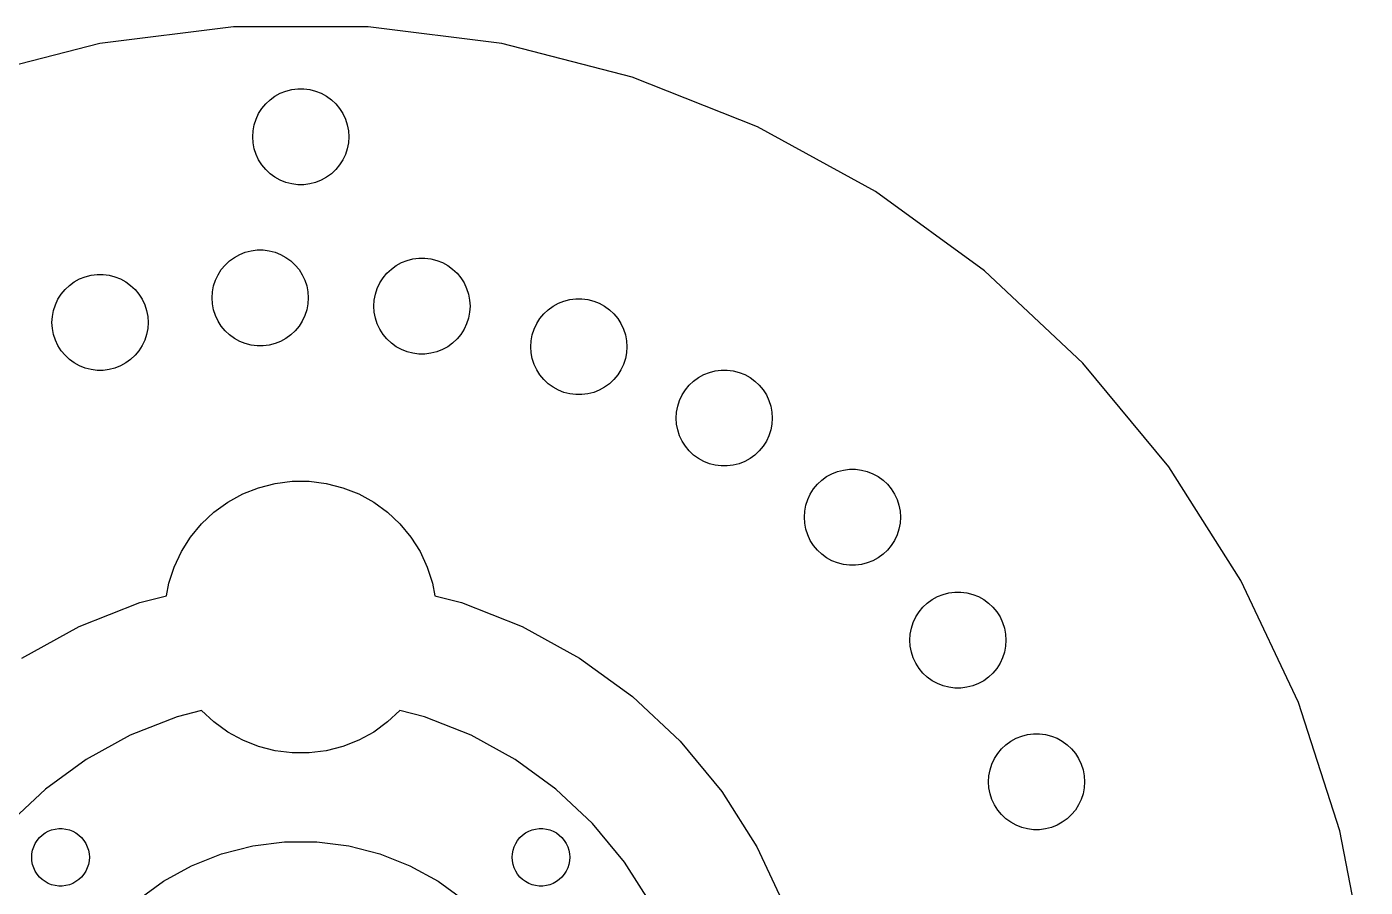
# Model space of a CAD drawing. Header units: metres. Extents: x -67 to 67, y -67 to 226.
# Drawn here: x -17.1 to 66.5, y 172.1 to 225.9 of the extents above; entities that cross this region are included whole.
import ezdxf

# ---------------------------------------------------------------- set-up
doc = ezdxf.new("R2010")
doc.units = ezdxf.units.M

msp = doc.modelspace()

# ---------------------------------------------------------------- linework, layer by layer
for p, q in [((-4.20695, 225.868), (-12.5545, 224.813)), ((4.20695, 225.868), (-4.20695, 225.868)), ((12.5545, 224.813), (4.20695, 225.868)), ((-12.5545, 224.813), (-20.7041, 222.721)), ((20.7041, 222.721), (12.5545, 224.813)), ((28.5272, 219.623), (20.7041, 222.721)), ((-1.91226, 221.312), (-1.60747, 221.533)), ((-1.60747, 221.533), (-1.27733, 221.714)), ((-1.27733, 221.714), (-0.92705, 221.853)), ((-0.92705, 221.853), (-0.56213, 221.947)), ((-0.56213, 221.947), (-0.18837, 221.994)), ((-0.18837, 221.994), (0.18837, 221.994)), ((0.18837, 221.994), (0.56213, 221.947)), ((0.56213, 221.947), (0.92705, 221.853)), ((0.92705, 221.853), (1.27733, 221.714)), ((1.27733, 221.714), (1.60747, 221.533)), ((1.60747, 221.533), (1.91226, 221.312)), ((-2.62891, 220.445), (-2.42705, 220.763)), ((-2.42705, 220.763), (-2.1869, 221.054)), ((-2.1869, 221.054), (-1.91226, 221.312)), ((1.91226, 221.312), (2.1869, 221.054)), ((2.1869, 221.054), (2.42705, 220.763)), ((2.42705, 220.763), (2.62891, 220.445)), ((-2.90575, 219.746), (-2.78932, 220.104)), ((-2.78932, 220.104), (-2.62891, 220.445)), ((2.62891, 220.445), (2.78932, 220.104)), ((2.78932, 220.104), (2.90575, 219.746)), ((-3, 219), (-2.97633, 219.376)), ((-2.97633, 218.624), (-3, 219)), ((-2.97633, 219.376), (-2.90575, 219.746)), ((2.90575, 219.746), (2.97633, 219.376)), ((2.97633, 219.376), (3, 219)), ((3, 219), (2.97633, 218.624)), ((35.9004, 215.57), (28.5272, 219.623)), ((-2.90575, 218.254), (-2.97633, 218.624)), ((-2.78932, 217.896), (-2.90575, 218.254)), ((2.90575, 218.254), (2.78932, 217.896)), ((2.97633, 218.624), (2.90575, 218.254)), ((-2.62891, 217.555), (-2.78932, 217.896)), ((-2.42705, 217.237), (-2.62891, 217.555)), ((2.62891, 217.555), (2.42705, 217.237)), ((2.78932, 217.896), (2.62891, 217.555)), ((-2.1869, 216.946), (-2.42705, 217.237)), ((-1.91226, 216.688), (-2.1869, 216.946)), ((-1.60747, 216.467), (-1.91226, 216.688)), ((1.91226, 216.688), (1.60747, 216.467)), ((2.1869, 216.946), (1.91226, 216.688)), ((2.42705, 217.237), (2.1869, 216.946)), ((-1.27733, 216.286), (-1.60747, 216.467)), ((-0.92705, 216.147), (-1.27733, 216.286)), ((-0.56213, 216.053), (-0.92705, 216.147)), ((-0.18837, 216.006), (-0.56213, 216.053)), ((0.18837, 216.006), (-0.18837, 216.006)), ((0.56213, 216.053), (0.18837, 216.006)), ((0.92705, 216.147), (0.56213, 216.053)), ((1.27733, 216.286), (0.92705, 216.147)), ((1.60747, 216.467), (1.27733, 216.286)), ((42.7074, 210.624), (35.9004, 215.57)), ((-4.44472, 211.247), (-4.13994, 211.469)), ((-4.13994, 211.469), (-3.80978, 211.65)), ((-3.80978, 211.65), (-3.4595, 211.789)), ((-3.4595, 211.789), (-3.09459, 211.883)), ((-3.09459, 211.883), (-2.72083, 211.93)), ((-2.72083, 211.93), (-2.34409, 211.93)), ((-2.34409, 211.93), (-1.97031, 211.883)), ((-1.97031, 211.883), (-1.60539, 211.789)), ((-1.60539, 211.789), (-1.25511, 211.65)), ((-1.25511, 211.65), (-0.92497, 211.469)), ((-0.92497, 211.469), (-0.62018, 211.247)), ((-5.16138, 210.381), (-4.9595, 210.699)), ((-4.9595, 210.699), (-4.71936, 210.989)), ((-4.71936, 210.989), (-4.44472, 211.247)), ((-0.62018, 211.247), (-0.34555, 210.989)), ((-0.34555, 210.989), (-0.10539, 210.699)), ((-0.10539, 210.699), (0.09645, 210.381)), ((5.38448, 210.477), (5.6591, 210.735)), ((5.6591, 210.735), (5.9639, 210.956)), ((5.9639, 210.956), (6.29404, 211.138)), ((6.29404, 211.138), (6.64433, 211.277)), ((6.64433, 211.277), (7.00923, 211.37)), ((7.00923, 211.37), (7.38301, 211.417)), ((7.38301, 211.417), (7.75975, 211.417)), ((7.75975, 211.417), (8.13353, 211.37)), ((8.13353, 211.37), (8.49843, 211.277)), ((8.49843, 211.277), (8.84872, 211.138)), ((8.84872, 211.138), (9.17886, 210.956)), ((9.17886, 210.956), (9.48366, 210.735)), ((9.48366, 210.735), (9.75829, 210.477)), ((48.8409, 204.865), (42.7074, 210.624)), ((-14.4449, 209.715), (-14.1401, 209.937)), ((-14.1401, 209.937), (-13.81, 210.118)), ((-13.81, 210.118), (-13.4597, 210.257)), ((-13.4597, 210.257), (-13.0948, 210.351)), ((-13.0948, 210.351), (-12.721, 210.398)), ((-12.721, 210.398), (-12.3443, 210.398)), ((-12.3443, 210.398), (-11.9705, 210.351)), ((-11.9705, 210.351), (-11.6056, 210.257)), ((-11.6056, 210.257), (-11.2553, 210.118)), ((-11.2553, 210.118), (-10.9251, 209.937)), ((-10.9251, 209.937), (-10.6203, 209.715)), ((-5.4382, 209.682), (-5.32178, 210.04)), ((-5.32178, 210.04), (-5.16138, 210.381)), ((0.09645, 210.381), (0.25687, 210.04)), ((0.25687, 210.04), (0.37329, 209.682)), ((4.78206, 209.528), (4.94246, 209.869)), ((4.94246, 209.869), (5.14433, 210.187)), ((5.14433, 210.187), (5.38448, 210.477)), ((9.75829, 210.477), (9.99843, 210.187)), ((9.99843, 210.187), (10.2003, 209.869)), ((10.2003, 209.869), (10.3607, 209.528)), ((-15.1615, 208.849), (-14.9597, 209.167)), ((-14.9597, 209.167), (-14.7195, 209.457)), ((-14.7195, 209.457), (-14.4449, 209.715)), ((-10.6203, 209.715), (-10.3457, 209.457)), ((-10.3457, 209.457), (-10.1056, 209.167)), ((-10.1056, 209.167), (-9.9037, 208.849)), ((-5.53246, 208.936), (-5.50879, 209.312)), ((-5.50879, 209.312), (-5.4382, 209.682)), ((0.37329, 209.682), (0.44388, 209.312)), ((0.44388, 209.312), (0.46753, 208.936)), ((4.59503, 208.799), (4.66563, 209.169)), ((4.66563, 209.169), (4.78206, 209.528)), ((10.3607, 209.528), (10.4771, 209.169)), ((10.4771, 209.169), (10.5477, 208.799)), ((-15.509, 207.78), (-15.4384, 208.15)), ((-15.4384, 208.15), (-15.3219, 208.508)), ((-15.3219, 208.508), (-15.1615, 208.849)), ((-9.9037, 208.849), (-9.74329, 208.508)), ((-9.74329, 208.508), (-9.62688, 208.15)), ((-9.62688, 208.15), (-9.55627, 207.78)), ((-5.50879, 208.56), (-5.53246, 208.936)), ((-5.4382, 208.19), (-5.50879, 208.56)), ((-5.32178, 207.831), (-5.4382, 208.19)), ((0.37329, 208.19), (0.25687, 207.831)), ((0.44388, 208.56), (0.37329, 208.19)), ((0.46753, 208.936), (0.44388, 208.56)), ((4.57138, 208.423), (4.59503, 208.799)), ((4.59503, 208.047), (4.57138, 208.423)), ((10.5477, 208.799), (10.5714, 208.423)), ((10.5714, 208.423), (10.5477, 208.047)), ((15.1783, 207.941), (15.453, 208.199)), ((15.453, 208.199), (15.7578, 208.421)), ((15.7578, 208.421), (16.0879, 208.602)), ((16.0879, 208.602), (16.4382, 208.741)), ((16.4382, 208.741), (16.8031, 208.834)), ((16.8031, 208.834), (17.1769, 208.882)), ((17.1769, 208.882), (17.5536, 208.882)), ((17.5536, 208.882), (17.9274, 208.834)), ((17.9274, 208.834), (18.2923, 208.741)), ((18.2923, 208.741), (18.6426, 208.602)), ((18.6426, 208.602), (18.9727, 208.421)), ((18.9727, 208.421), (19.2775, 208.199)), ((19.2775, 208.199), (19.5522, 207.941)), ((-15.5326, 207.404), (-15.509, 207.78)), ((-15.509, 207.028), (-15.5326, 207.404)), ((-9.55627, 207.78), (-9.53262, 207.404)), ((-9.53262, 207.404), (-9.55627, 207.028)), ((-5.16138, 207.491), (-5.32178, 207.831)), ((-4.9595, 207.172), (-5.16138, 207.491)), ((0.09645, 207.491), (-0.10539, 207.172)), ((0.25687, 207.831), (0.09645, 207.491)), ((4.66563, 207.677), (4.59503, 208.047)), ((4.78206, 207.319), (4.66563, 207.677)), ((4.94246, 206.978), (4.78206, 207.319)), ((10.3607, 207.319), (10.2003, 206.978)), ((10.4771, 207.677), (10.3607, 207.319)), ((10.5477, 208.047), (10.4771, 207.677)), ((14.5759, 206.992), (14.7363, 207.333)), ((14.7363, 207.333), (14.9382, 207.651)), ((14.9382, 207.651), (15.1783, 207.941)), ((19.5522, 207.941), (19.7923, 207.651)), ((19.7923, 207.651), (19.9942, 207.333)), ((19.9942, 207.333), (20.1546, 206.992)), ((-15.4384, 206.658), (-15.509, 207.028)), ((-15.3219, 206.299), (-15.4384, 206.658)), ((-9.62688, 206.658), (-9.74329, 206.299)), ((-9.55627, 207.028), (-9.62688, 206.658)), ((-4.71936, 206.882), (-4.9595, 207.172)), ((-4.44472, 206.624), (-4.71936, 206.882)), ((-4.13994, 206.403), (-4.44472, 206.624)), ((-0.62018, 206.624), (-0.92497, 206.403)), ((-0.34555, 206.882), (-0.62018, 206.624)), ((-0.10539, 207.172), (-0.34555, 206.882)), ((5.14433, 206.66), (4.94246, 206.978)), ((5.38448, 206.37), (5.14433, 206.66)), ((9.99843, 206.66), (9.75829, 206.37)), ((10.2003, 206.978), (9.99843, 206.66)), ((14.3889, 206.264), (14.4595, 206.634)), ((14.4595, 206.634), (14.5759, 206.992)), ((20.1546, 206.992), (20.271, 206.634)), ((20.271, 206.634), (20.3416, 206.264)), ((-15.1615, 205.959), (-15.3219, 206.299)), ((-14.9597, 205.64), (-15.1615, 205.959)), ((-14.7195, 205.35), (-14.9597, 205.64)), ((-10.1056, 205.64), (-10.3457, 205.35)), ((-9.9037, 205.959), (-10.1056, 205.64)), ((-9.74329, 206.299), (-9.9037, 205.959)), ((-3.80978, 206.221), (-4.13994, 206.403)), ((-3.4595, 206.083), (-3.80978, 206.221)), ((-3.09459, 205.989), (-3.4595, 206.083)), ((-2.72083, 205.942), (-3.09459, 205.989)), ((-2.34409, 205.942), (-2.72083, 205.942)), ((-1.97031, 205.989), (-2.34409, 205.942)), ((-1.60539, 206.083), (-1.97031, 205.989)), ((-1.25511, 206.221), (-1.60539, 206.083)), ((-0.92497, 206.403), (-1.25511, 206.221)), ((5.6591, 206.112), (5.38448, 206.37)), ((5.9639, 205.89), (5.6591, 206.112)), ((6.29404, 205.709), (5.9639, 205.89)), ((6.64433, 205.57), (6.29404, 205.709)), ((8.84872, 205.709), (8.49843, 205.57)), ((9.17886, 205.89), (8.84872, 205.709)), ((9.48366, 206.112), (9.17886, 205.89)), ((9.75829, 206.37), (9.48366, 206.112)), ((14.3652, 205.888), (14.3889, 206.264)), ((14.3889, 205.512), (14.3652, 205.888)), ((20.3416, 206.264), (20.3652, 205.888)), ((20.3652, 205.888), (20.3416, 205.512)), ((-14.4449, 205.092), (-14.7195, 205.35)), ((-14.1401, 204.871), (-14.4449, 205.092)), ((-13.81, 204.689), (-14.1401, 204.871)), ((-10.9251, 204.871), (-11.2553, 204.689)), ((-10.6203, 205.092), (-10.9251, 204.871)), ((-10.3457, 205.35), (-10.6203, 205.092)), ((7.00923, 205.477), (6.64433, 205.57)), ((7.38301, 205.429), (7.00923, 205.477)), ((7.75975, 205.429), (7.38301, 205.429)), ((8.13353, 205.477), (7.75975, 205.429)), ((8.49843, 205.57), (8.13353, 205.477)), ((14.4595, 205.142), (14.3889, 205.512)), ((14.5759, 204.783), (14.4595, 205.142)), ((14.7363, 204.442), (14.5759, 204.783)), ((20.1546, 204.783), (19.9942, 204.442)), ((20.271, 205.142), (20.1546, 204.783)), ((20.3416, 205.512), (20.271, 205.142)), ((54.2041, 198.382), (48.8409, 204.865)), ((-13.4597, 204.551), (-13.81, 204.689)), ((-13.0948, 204.457), (-13.4597, 204.551)), ((-12.721, 204.41), (-13.0948, 204.457)), ((-12.3443, 204.41), (-12.721, 204.41)), ((-11.9705, 204.457), (-12.3443, 204.41)), ((-11.6056, 204.551), (-11.9705, 204.457)), ((-11.2553, 204.689), (-11.6056, 204.551)), ((14.9382, 204.124), (14.7363, 204.442)), ((15.1783, 203.834), (14.9382, 204.124)), ((19.7923, 204.124), (19.5522, 203.834)), ((19.9942, 204.442), (19.7923, 204.124)), ((24.5359, 203.744), (24.8407, 203.965)), ((24.8407, 203.965), (25.1709, 204.147)), ((25.1709, 204.147), (25.5211, 204.285)), ((25.5211, 204.285), (25.886, 204.379)), ((25.886, 204.379), (26.2598, 204.426)), ((26.2598, 204.426), (26.6366, 204.426)), ((26.6366, 204.426), (27.0103, 204.379)), ((27.0103, 204.379), (27.3752, 204.285)), ((27.3752, 204.285), (27.7255, 204.147)), ((27.7255, 204.147), (28.0557, 203.965)), ((28.0557, 203.965), (28.3605, 203.744)), ((15.453, 203.576), (15.1783, 203.834)), ((15.7578, 203.355), (15.453, 203.576)), ((16.0879, 203.173), (15.7578, 203.355)), ((16.4382, 203.034), (16.0879, 203.173)), ((18.6426, 203.173), (18.2923, 203.034)), ((18.9727, 203.355), (18.6426, 203.173)), ((19.2775, 203.576), (18.9727, 203.355)), ((19.5522, 203.834), (19.2775, 203.576)), ((23.8193, 202.877), (24.0211, 203.196)), ((24.0211, 203.196), (24.2613, 203.486)), ((24.2613, 203.486), (24.5359, 203.744)), ((28.3605, 203.744), (28.6351, 203.486)), ((28.6351, 203.486), (28.8752, 203.196)), ((28.8752, 203.196), (29.0771, 202.877)), ((16.8031, 202.941), (16.4382, 203.034)), ((17.1769, 202.894), (16.8031, 202.941)), ((17.5536, 202.894), (17.1769, 202.894)), ((17.9274, 202.941), (17.5536, 202.894)), ((18.2923, 203.034), (17.9274, 202.941)), ((23.5424, 202.178), (23.6589, 202.537)), ((23.6589, 202.537), (23.8193, 202.877)), ((29.0771, 202.877), (29.2375, 202.537)), ((29.2375, 202.537), (29.3539, 202.178)), ((23.4482, 201.432), (23.4718, 201.808)), ((23.4718, 201.056), (23.4482, 201.432)), ((23.4718, 201.808), (23.5424, 202.178)), ((29.3539, 202.178), (29.4245, 201.808)), ((29.4245, 201.808), (29.4482, 201.432)), ((29.4482, 201.432), (29.4245, 201.056)), ((23.5424, 200.686), (23.4718, 201.056)), ((23.6589, 200.328), (23.5424, 200.686)), ((29.3539, 200.686), (29.2375, 200.328)), ((29.4245, 201.056), (29.3539, 200.686)), ((23.8193, 199.987), (23.6589, 200.328)), ((24.0211, 199.669), (23.8193, 199.987)), ((29.0771, 199.987), (28.8752, 199.669)), ((29.2375, 200.328), (29.0771, 199.987)), ((24.2613, 199.379), (24.0211, 199.669)), ((24.5359, 199.121), (24.2613, 199.379)), ((24.8407, 198.899), (24.5359, 199.121)), ((28.3605, 199.121), (28.0557, 198.899)), ((28.6351, 199.379), (28.3605, 199.121)), ((28.8752, 199.669), (28.6351, 199.379)), ((25.1709, 198.718), (24.8407, 198.899)), ((25.5211, 198.579), (25.1709, 198.718)), ((25.886, 198.485), (25.5211, 198.579)), ((26.2598, 198.438), (25.886, 198.485)), ((26.6366, 198.438), (26.2598, 198.438)), ((27.0103, 198.485), (26.6366, 198.438)), ((27.3752, 198.579), (27.0103, 198.485)), ((27.7255, 198.718), (27.3752, 198.579)), ((28.0557, 198.899), (27.7255, 198.718)), ((33.171, 197.954), (33.5213, 198.093)), ((33.5213, 198.093), (33.8862, 198.186)), ((33.8862, 198.186), (34.26, 198.234)), ((34.26, 198.234), (34.6367, 198.234)), ((34.6367, 198.234), (35.0105, 198.186)), ((35.0105, 198.186), (35.3754, 198.093)), ((35.3754, 198.093), (35.7257, 197.954)), ((58.7125, 191.277), (54.2041, 198.382)), ((-2.62663, 197.084), (-1.59273, 197.349)), ((-1.59273, 197.349), (-0.53371, 197.483)), ((-0.53371, 197.483), (0.53371, 197.483)), ((0.53371, 197.483), (1.59273, 197.349)), ((1.59273, 197.349), (2.62663, 197.084)), ((32.0213, 197.003), (32.2614, 197.293)), ((32.2614, 197.293), (32.5361, 197.551)), ((32.5361, 197.551), (32.8409, 197.773)), ((32.8409, 197.773), (33.171, 197.954)), ((35.7257, 197.954), (36.0558, 197.773)), ((36.0558, 197.773), (36.3606, 197.551)), ((36.3606, 197.551), (36.6352, 197.293)), ((36.6352, 197.293), (36.8754, 197.003)), ((-4.55452, 196.177), (-3.61911, 196.691)), ((-3.61911, 196.691), (-2.62663, 197.084)), ((2.62663, 197.084), (3.61911, 196.691)), ((3.61911, 196.691), (4.55452, 196.177)), ((31.659, 196.344), (31.8194, 196.685)), ((31.8194, 196.685), (32.0213, 197.003)), ((36.8754, 197.003), (37.0773, 196.685)), ((37.0773, 196.685), (37.2377, 196.344)), ((-5.41809, 195.549), (-4.55452, 196.177)), ((4.55452, 196.177), (5.41809, 195.549)), ((31.4483, 195.24), (31.472, 195.616)), ((31.472, 195.616), (31.5426, 195.986)), ((31.5426, 195.986), (31.659, 196.344)), ((37.2377, 196.344), (37.3541, 195.986)), ((37.3541, 195.986), (37.4247, 195.616)), ((37.4247, 195.616), (37.4483, 195.24)), ((-6.87663, 193.996), (-6.19623, 194.819)), ((-6.19623, 194.819), (-5.41809, 195.549)), ((5.41809, 195.549), (6.19623, 194.819)), ((6.19623, 194.819), (6.87663, 193.996)), ((31.472, 194.864), (31.4483, 195.24)), ((31.5426, 194.494), (31.472, 194.864)), ((37.4247, 194.864), (37.3541, 194.494)), ((37.4483, 195.24), (37.4247, 194.864)), ((-7.44859, 193.095), (-6.87663, 193.996)), ((6.87663, 193.996), (7.44859, 193.095)), ((31.659, 194.135), (31.5426, 194.494)), ((31.8194, 193.794), (31.659, 194.135)), ((37.2377, 194.135), (37.0773, 193.794)), ((37.3541, 194.494), (37.2377, 194.135)), ((-7.90309, 192.129), (-7.44859, 193.095)), ((7.44859, 193.095), (7.90309, 192.129)), ((32.0213, 193.476), (31.8194, 193.794)), ((32.2614, 193.186), (32.0213, 193.476)), ((32.5361, 192.928), (32.2614, 193.186)), ((36.6352, 193.186), (36.3606, 192.928)), ((36.8754, 193.476), (36.6352, 193.186)), ((37.0773, 193.794), (36.8754, 193.476)), ((32.8409, 192.707), (32.5361, 192.928)), ((33.171, 192.525), (32.8409, 192.707)), ((33.5213, 192.386), (33.171, 192.525)), ((33.8862, 192.293), (33.5213, 192.386)), ((34.26, 192.246), (33.8862, 192.293)), ((34.6367, 192.246), (34.26, 192.246)), ((35.0105, 192.293), (34.6367, 192.246)), ((35.3754, 192.386), (35.0105, 192.293)), ((35.7257, 192.525), (35.3754, 192.386)), ((36.0558, 192.707), (35.7257, 192.525)), ((36.3606, 192.928), (36.0558, 192.707)), ((-8.23296, 191.114), (-7.90309, 192.129)), ((7.90309, 192.129), (8.23296, 191.114)), ((-8.38133, 190.336), (-8.23296, 191.114)), ((8.23296, 191.114), (8.38133, 190.336)), ((62.295, 183.664), (58.7125, 191.277)), ((-13.8378, 188.407), (-10.043, 189.909)), ((-10.043, 189.909), (-8.38133, 190.336)), ((8.38133, 190.336), (10.043, 189.909)), ((10.043, 189.909), (13.8378, 188.407)), ((38.8513, 189.617), (39.1259, 189.875)), ((39.1259, 189.875), (39.4307, 190.096)), ((39.4307, 190.096), (39.7608, 190.278)), ((39.7608, 190.278), (40.1111, 190.417)), ((40.1111, 190.417), (40.476, 190.51)), ((40.476, 190.51), (40.8498, 190.557)), ((40.8498, 190.557), (41.2265, 190.557)), ((41.2265, 190.557), (41.6003, 190.51)), ((41.6003, 190.51), (41.9652, 190.417)), ((41.9652, 190.417), (42.3155, 190.278)), ((42.3155, 190.278), (42.6456, 190.096)), ((42.6456, 190.096), (42.9504, 189.875)), ((42.9504, 189.875), (43.2251, 189.617)), ((38.2488, 188.668), (38.4092, 189.009)), ((38.4092, 189.009), (38.6111, 189.327)), ((38.6111, 189.327), (38.8513, 189.617)), ((43.2251, 189.617), (43.4652, 189.327)), ((43.4652, 189.327), (43.6671, 189.009)), ((43.6671, 189.009), (43.8275, 188.668)), ((-17.4144, 186.441), (-13.8378, 188.407)), ((13.8378, 188.407), (17.4144, 186.441)), ((38.0618, 187.939), (38.1324, 188.309)), ((38.1324, 188.309), (38.2488, 188.668)), ((43.8275, 188.668), (43.9439, 188.309)), ((43.9439, 188.309), (44.0145, 187.939)), ((38.0382, 187.563), (38.0618, 187.939)), ((38.0618, 187.187), (38.0382, 187.563)), ((44.0145, 187.939), (44.0382, 187.563)), ((44.0382, 187.563), (44.0145, 187.187)), ((17.4144, 186.441), (20.7163, 184.042)), ((38.1324, 186.817), (38.0618, 187.187)), ((38.2488, 186.459), (38.1324, 186.817)), ((38.4092, 186.118), (38.2488, 186.459)), ((43.8275, 186.459), (43.6671, 186.118)), ((43.9439, 186.817), (43.8275, 186.459)), ((44.0145, 187.187), (43.9439, 186.817)), ((38.6111, 185.8), (38.4092, 186.118)), ((38.8513, 185.51), (38.6111, 185.8)), ((43.4652, 185.8), (43.2251, 185.51)), ((43.6671, 186.118), (43.4652, 185.8)), ((39.1259, 185.252), (38.8513, 185.51)), ((39.4307, 185.03), (39.1259, 185.252)), ((39.7608, 184.849), (39.4307, 185.03)), ((40.1111, 184.71), (39.7608, 184.849)), ((40.476, 184.617), (40.1111, 184.71)), ((41.9652, 184.71), (41.6003, 184.617)), ((42.3155, 184.849), (41.9652, 184.71)), ((42.6456, 185.03), (42.3155, 184.849)), ((42.9504, 185.252), (42.6456, 185.03)), ((43.2251, 185.51), (42.9504, 185.252)), ((20.7163, 184.042), (23.6915, 181.248)), ((40.8498, 184.569), (40.476, 184.617)), ((41.2265, 184.569), (40.8498, 184.569)), ((41.6003, 184.617), (41.2265, 184.569)), ((-6.18593, 183.172), (-7.72542, 182.776)), ((-5.41809, 182.451), (-6.18593, 183.172)), ((6.18593, 183.172), (5.41809, 182.451)), ((7.72542, 182.776), (6.18593, 183.172)), ((64.8951, 175.662), (62.295, 183.664)), ((-7.72542, 182.776), (-10.6445, 181.621)), ((-4.55452, 181.823), (-5.41809, 182.451)), ((5.41809, 182.451), (4.55452, 181.823)), ((10.6445, 181.621), (7.72542, 182.776)), ((-10.6445, 181.621), (-13.3957, 180.108)), ((-3.61911, 181.309), (-4.55452, 181.823)), ((4.55452, 181.823), (3.61911, 181.309)), ((13.3957, 180.108), (10.6445, 181.621)), ((44.3404, 181.251), (44.6705, 181.432)), ((44.6705, 181.432), (45.0208, 181.571)), ((45.0208, 181.571), (45.3857, 181.665)), ((45.3857, 181.665), (45.7595, 181.712)), ((45.7595, 181.712), (46.1363, 181.712)), ((46.1363, 181.712), (46.51, 181.665)), ((46.51, 181.665), (46.8749, 181.571)), ((46.8749, 181.571), (47.2252, 181.432)), ((47.2252, 181.432), (47.5554, 181.251)), ((-2.62663, 180.916), (-3.61911, 181.309)), ((-1.59273, 180.651), (-2.62663, 180.916)), ((-0.53371, 180.517), (-1.59273, 180.651)), ((1.59273, 180.651), (0.53371, 180.517)), ((2.62663, 180.916), (1.59273, 180.651)), ((3.61911, 181.309), (2.62663, 180.916)), ((23.6915, 181.248), (26.293, 178.103)), ((43.5208, 180.481), (43.761, 180.771)), ((43.761, 180.771), (44.0356, 181.029)), ((44.0356, 181.029), (44.3404, 181.251)), ((47.5554, 181.251), (47.8602, 181.029)), ((47.8602, 181.029), (48.1348, 180.771)), ((48.1348, 180.771), (48.3749, 180.481)), ((-13.3957, 180.108), (-15.9356, 178.263)), ((0.53371, 180.517), (-0.53371, 180.517)), ((15.9356, 178.263), (13.3957, 180.108)), ((43.0421, 179.464), (43.1586, 179.822)), ((43.1586, 179.822), (43.319, 180.163)), ((43.319, 180.163), (43.5208, 180.481)), ((48.3749, 180.481), (48.5768, 180.163)), ((48.5768, 180.163), (48.7372, 179.822)), ((48.7372, 179.822), (48.8536, 179.464)), ((42.9479, 178.718), (42.9715, 179.094)), ((42.9715, 179.094), (43.0421, 179.464)), ((48.8536, 179.464), (48.9242, 179.094)), ((48.9242, 179.094), (48.9479, 178.718)), ((-15.9356, 178.263), (-18.2242, 176.114)), ((18.2242, 176.114), (15.9356, 178.263)), ((26.293, 178.103), (28.48, 174.657)), ((42.9715, 178.342), (42.9479, 178.718)), ((43.0421, 177.972), (42.9715, 178.342)), ((48.9242, 178.342), (48.8536, 177.972)), ((48.9479, 178.718), (48.9242, 178.342)), ((43.1586, 177.613), (43.0421, 177.972)), ((43.319, 177.273), (43.1586, 177.613)), ((43.5208, 176.954), (43.319, 177.273)), ((48.5768, 177.273), (48.3749, 176.954)), ((48.7372, 177.613), (48.5768, 177.273)), ((48.8536, 177.972), (48.7372, 177.613)), ((43.761, 176.664), (43.5208, 176.954)), ((44.0356, 176.406), (43.761, 176.664)), ((44.3404, 176.185), (44.0356, 176.406)), ((47.8602, 176.406), (47.5554, 176.185)), ((48.1348, 176.664), (47.8602, 176.406)), ((48.3749, 176.954), (48.1348, 176.664)), ((-16.1474, 175.387), (-15.9645, 175.52)), ((-15.9645, 175.52), (-15.7664, 175.629)), ((-15.7664, 175.629), (-15.5562, 175.712)), ((-15.5562, 175.712), (-15.3373, 175.768)), ((-15.3373, 175.768), (-15.113, 175.796)), ((-15.113, 175.796), (-14.887, 175.796)), ((-14.887, 175.796), (-14.6627, 175.768)), ((-14.6627, 175.768), (-14.4438, 175.712)), ((-14.4438, 175.712), (-14.2336, 175.629)), ((-14.2336, 175.629), (-14.0355, 175.52)), ((-14.0355, 175.52), (-13.8526, 175.387)), ((13.8526, 175.387), (14.0355, 175.52)), ((14.0355, 175.52), (14.2336, 175.629)), ((14.2336, 175.629), (14.4438, 175.712)), ((14.4438, 175.712), (14.6627, 175.768)), ((14.6627, 175.768), (14.887, 175.796)), ((14.887, 175.796), (15.113, 175.796)), ((15.113, 175.796), (15.3373, 175.768)), ((15.3373, 175.768), (15.5562, 175.712)), ((15.5562, 175.712), (15.7664, 175.629)), ((15.7664, 175.629), (15.9645, 175.52)), ((15.9645, 175.52), (16.1474, 175.387)), ((20.2254, 173.695), (18.2242, 176.114)), ((44.6705, 176.003), (44.3404, 176.185)), ((45.0208, 175.865), (44.6705, 176.003)), ((45.3857, 175.771), (45.0208, 175.865)), ((45.7595, 175.724), (45.3857, 175.771)), ((46.1363, 175.724), (45.7595, 175.724)), ((46.51, 175.771), (46.1363, 175.724)), ((46.8749, 175.865), (46.51, 175.771)), ((47.2252, 176.003), (46.8749, 175.865)), ((47.5554, 176.185), (47.2252, 176.003)), ((66.4717, 167.397), (64.8951, 175.662)), ((-16.6736, 174.663), (-16.5773, 174.867)), ((-16.5773, 174.867), (-16.4562, 175.058)), ((-16.4562, 175.058), (-16.3121, 175.232)), ((-16.3121, 175.232), (-16.1474, 175.387)), ((-13.8526, 175.387), (-13.6879, 175.232)), ((-13.6879, 175.232), (-13.5438, 175.058)), ((-13.5438, 175.058), (-13.4226, 174.867)), ((-13.4226, 174.867), (-13.3264, 174.663)), ((-4.94426, 174.217), (-2.99809, 174.717)), ((-2.99809, 174.717), (-1.00464, 174.968)), ((-1.00464, 174.968), (1.00464, 174.968)), ((1.00464, 174.968), (2.99809, 174.717)), ((2.99809, 174.717), (4.94426, 174.217)), ((13.3264, 174.663), (13.4226, 174.867)), ((13.4226, 174.867), (13.5438, 175.058)), ((13.5438, 175.058), (13.6879, 175.232)), ((13.6879, 175.232), (13.8526, 175.387)), ((16.1474, 175.387), (16.3121, 175.232)), ((16.3121, 175.232), (16.4562, 175.058)), ((16.4562, 175.058), (16.5773, 174.867)), ((16.5773, 174.867), (16.6736, 174.663)), ((-16.8, 174), (-16.7858, 174.226)), ((-16.7858, 173.774), (-16.8, 174)), ((-16.7858, 174.226), (-16.7434, 174.448)), ((-16.7434, 174.448), (-16.6736, 174.663)), ((-13.3264, 174.663), (-13.2565, 174.448)), ((-13.2565, 174.448), (-13.2142, 174.226)), ((-13.2142, 174.226), (-13.2, 174)), ((-13.2, 174), (-13.2142, 173.774)), ((-6.81245, 173.477), (-4.94426, 174.217)), ((4.94426, 174.217), (6.81245, 173.477)), ((13.2, 174), (13.2142, 174.226)), ((13.2142, 173.774), (13.2, 174)), ((13.2142, 174.226), (13.2565, 174.448)), ((13.2565, 174.448), (13.3264, 174.663)), ((16.6736, 174.663), (16.7434, 174.448)), ((16.7434, 174.448), (16.7858, 174.226)), ((16.7858, 174.226), (16.8, 174)), ((16.8, 174), (16.7858, 173.774)), ((28.48, 174.657), (30.2177, 170.964)), ((-16.7434, 173.552), (-16.7858, 173.774)), ((-16.6736, 173.337), (-16.7434, 173.552)), ((-16.5773, 173.133), (-16.6736, 173.337)), ((-16.4562, 172.942), (-16.5773, 173.133)), ((-13.4226, 173.133), (-13.5438, 172.942)), ((-13.3264, 173.337), (-13.4226, 173.133)), ((-13.2565, 173.552), (-13.3264, 173.337)), ((-13.2142, 173.774), (-13.2565, 173.552)), ((-8.57323, 172.509), (-6.81245, 173.477)), ((6.81245, 173.477), (8.57323, 172.509)), ((13.2565, 173.552), (13.2142, 173.774)), ((13.3264, 173.337), (13.2565, 173.552)), ((13.4226, 173.133), (13.3264, 173.337)), ((13.5438, 172.942), (13.4226, 173.133)), ((16.5773, 173.133), (16.4562, 172.942)), ((16.6736, 173.337), (16.5773, 173.133)), ((16.7434, 173.552), (16.6736, 173.337)), ((16.7858, 173.774), (16.7434, 173.552)), ((21.9077, 171.044), (20.2254, 173.695)), ((-16.3121, 172.768), (-16.4562, 172.942)), ((-16.1474, 172.613), (-16.3121, 172.768)), ((-15.9645, 172.48), (-16.1474, 172.613)), ((-15.7664, 172.371), (-15.9645, 172.48)), ((-15.5562, 172.288), (-15.7664, 172.371)), ((-15.3373, 172.232), (-15.5562, 172.288)), ((-15.113, 172.204), (-15.3373, 172.232)), ((-14.887, 172.204), (-15.113, 172.204)), ((-14.6627, 172.232), (-14.887, 172.204)), ((-14.4438, 172.288), (-14.6627, 172.232)), ((-14.2336, 172.371), (-14.4438, 172.288)), ((-14.0355, 172.48), (-14.2336, 172.371)), ((-13.8526, 172.613), (-14.0355, 172.48)), ((-13.6879, 172.768), (-13.8526, 172.613)), ((-13.5438, 172.942), (-13.6879, 172.768)), ((-10.1988, 171.328), (-8.57323, 172.509)), ((8.57323, 172.509), (10.1988, 171.328)), ((13.6879, 172.768), (13.5438, 172.942)), ((13.8526, 172.613), (13.6879, 172.768)), ((14.0355, 172.48), (13.8526, 172.613)), ((14.2336, 172.371), (14.0355, 172.48)), ((14.4438, 172.288), (14.2336, 172.371)), ((14.6627, 172.232), (14.4438, 172.288)), ((14.887, 172.204), (14.6627, 172.232)), ((15.113, 172.204), (14.887, 172.204)), ((15.3373, 172.232), (15.113, 172.204)), ((15.5562, 172.288), (15.3373, 172.232)), ((15.7664, 172.371), (15.5562, 172.288)), ((15.9645, 172.48), (15.7664, 172.371)), ((16.1474, 172.613), (15.9645, 172.48)), ((16.3121, 172.768), (16.1474, 172.613)), ((16.4562, 172.942), (16.3121, 172.768))]:
    msp.add_line(p, q)

doc.saveas('drawing.dxf')
